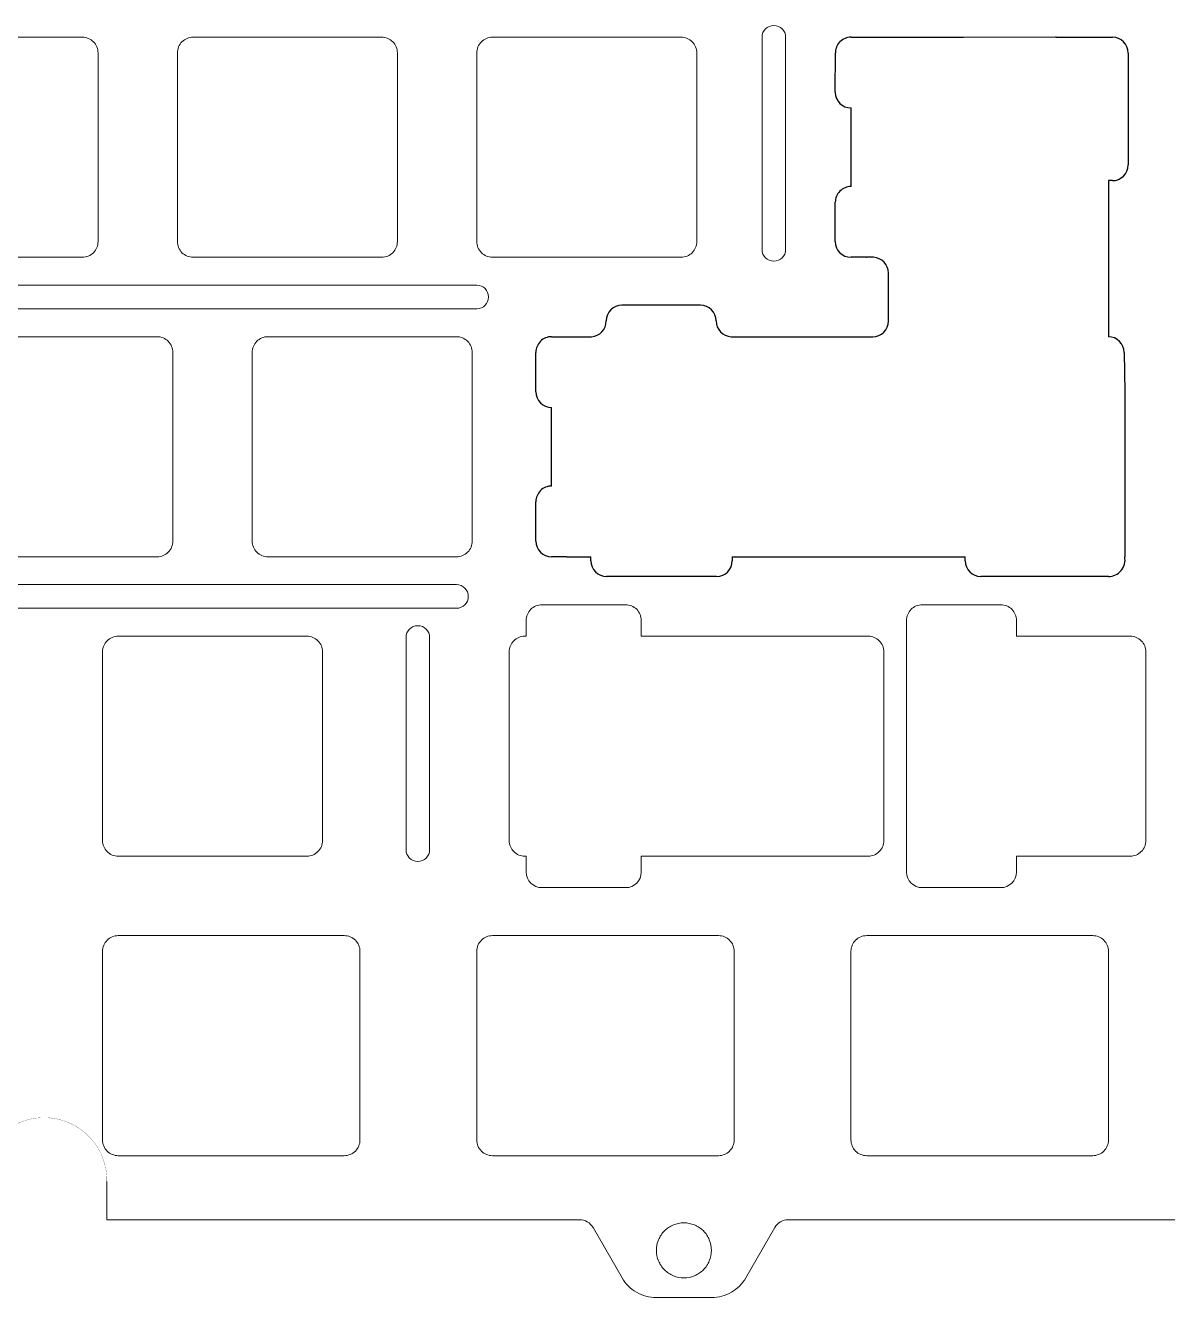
# Model space of a CAD drawing. Header units: millimetres. Extents: x -176 to 176, y -68 to 66.
# Drawn here: x 38.2 to 110.8, y -66.1 to 14.8 of the extents above; entities that cross this region are included whole.
import ezdxf

# ---------------------------------------------------------------- set-up
doc = ezdxf.new("R2010")
doc.units = ezdxf.units.MM
doc.layers.add('KeepOutLayer', color=6, linetype='Continuous')

msp = doc.modelspace()

# ---------------------------------------------------------------- linework, layer by layer
at = {"color": 252, "linetype": 'Continuous', "lineweight": 13}
for p, q in [((29.769, 14.046, -1.5), (41.769, 14.046, -1.5)), ((41.769, 14.046), (29.769, 14.046)), ((41.769, 14.046), (41.769, 14.046, -1.5)), ((60.819, 14.046), (48.819, 14.046)), ((48.819, 14.046, -1.5), (60.819, 14.046, -1.5)), ((48.819, 14.046), (48.819, 14.046, -1.5)), ((60.819, 14.046), (60.819, 14.046, -1.5)), ((67.869, 14.046, -1.5), (79.869, 14.046, -1.5)), ((67.869, 14.046), (67.869, 14.046, -1.5)), ((79.869, 14.046), (67.869, 14.046)), ((79.869, 14.046), (79.869, 14.046, -1.5)), ((103.681, 14.046), (91.681, 14.046)), ((91.681, 14.046, -1.5), (103.681, 14.046, -1.5)), ((91.681, 14.046), (91.681, 14.046, -1.5)), ((103.681, 14.046), (103.681, 14.046, -1.5)), ((42.769, 13.046, -1.5), (42.769, 1.046, -1.5)), ((42.769, 1.046), (42.769, 13.046)), ((42.769, 13.046), (42.769, 13.046, -1.5)), ((47.819, 1.046, -1.5), (47.819, 13.046, -1.5)), ((47.819, 13.046), (47.819, 13.046, -1.5)), ((47.819, 13.046), (47.819, 1.046)), ((61.819, 1.046), (61.819, 13.046)), ((61.819, 13.046), (61.819, 13.046, -1.5)), ((61.819, 13.046, -1.5), (61.819, 1.046, -1.5)), ((66.869, 13.046), (66.869, 1.046)), ((66.869, 13.046), (66.869, 13.046, -1.5)), ((66.869, 1.046, -1.5), (66.869, 13.046, -1.5)), ((80.869, 13.046), (80.869, 13.046, -1.5)), ((80.869, 13.046, -1.5), (80.869, 1.046, -1.5)), ((80.869, 1.046), (80.869, 13.046)), ((42.769, 1.046), (42.769, 1.046, -1.5)), ((47.819, 1.046), (47.819, 1.046, -1.5)), ((61.819, 1.046), (61.819, 1.046, -1.5)), ((66.869, 1.046), (66.869, 1.046, -1.5)), ((80.869, 1.046), (80.869, 1.046, -1.5)), ((41.769, 0.046, -1.5), (29.769, 0.046, -1.5)), ((29.769, 0.046), (41.769, 0.046)), ((41.769, 0.046), (41.769, 0.046, -1.5)), ((60.819, 0.046, -1.5), (48.819, 0.046, -1.5)), ((48.819, 0.046), (48.819, 0.046, -1.5)), ((48.819, 0.046), (60.819, 0.046)), ((60.819, 0.046), (60.819, 0.046, -1.5)), ((67.869, 0.046), (79.869, 0.046)), ((79.869, 0.046, -1.5), (67.869, 0.046, -1.5)), ((67.869, 0.046), (67.869, 0.046, -1.5)), ((79.869, 0.046), (79.869, 0.046, -1.5)), ((91.681, 0.046), (91.681, 0.046, -1.5)), ((75.1, -4.004), (75.1, -4.004, -1.5)), ((82.1, -4.004), (82.1, -4.004, -1.5)), ((34.531, -5.004, -1.5), (46.531, -5.004, -1.5)), ((46.531, -5.004), (34.531, -5.004)), ((46.531, -5.004), (46.531, -5.004, -1.5)), ((53.581, -5.004), (53.581, -5.004, -1.5)), ((53.581, -5.004, -1.5), (65.581, -5.004, -1.5)), ((65.581, -5.004), (53.581, -5.004)), ((65.581, -5.004), (65.581, -5.004, -1.5)), ((83.1, -5.004), (83.1, -5.004, -1.5)), ((47.531, -18.004), (47.531, -6.004)), ((47.531, -6.004), (47.531, -6.004, -1.5)), ((47.531, -6.004, -1.5), (47.531, -18.004, -1.5)), ((52.581, -6.004), (52.581, -6.004, -1.5)), ((52.581, -6.004), (52.581, -18.004)), ((52.581, -18.004, -1.5), (52.581, -6.004, -1.5)), ((66.581, -18.004), (66.581, -6.004)), ((66.581, -6.004), (66.581, -6.004, -1.5)), ((66.581, -6.004, -1.5), (66.581, -18.004, -1.5)), ((47.531, -18.004), (47.531, -18.004, -1.5)), ((52.581, -18.004), (52.581, -18.004, -1.5)), ((66.581, -18.004), (66.581, -18.004, -1.5)), ((46.531, -19.004, -1.5), (34.531, -19.004, -1.5)), ((34.531, -19.004), (46.531, -19.004)), ((46.531, -19.004), (46.531, -19.004, -1.5)), ((53.581, -19.004), (53.581, -19.004, -1.5)), ((53.581, -19.004), (65.581, -19.004)), ((65.581, -19.004, -1.5), (53.581, -19.004, -1.5)), ((65.581, -19.004), (65.581, -19.004, -1.5)), ((71.016, -22.054, -0.383), (71.016, -22.054, -1.883)), ((76.337, -22.054, -1.5), (71.016, -22.054, -1.883)), ((76.337, -22.054), (71.337, -22.054)), ((76.337, -22.054), (76.337, -22.054, -1.5)), ((95.213, -22.054), (95.213, -22.054, -1.5)), ((100.213, -22.054, -1.5), (95.213, -22.054, -1.5)), ((100.213, -22.054), (95.213, -22.054)), ((100.213, -22.054), (100.213, -22.054, -1.5)), ((70.016, -23.054, -0.383), (70.016, -24.054, -0.383)), ((70.016, -23.054, -1.883), (70.016, -24.054, -1.883)), ((70.016, -23.054, -0.383), (70.016, -23.054, -1.883)), ((77.337, -24.054), (77.337, -23.054)), ((77.337, -24.054, -1.5), (77.337, -23.054, -1.5)), ((77.337, -23.054), (77.337, -23.054, -1.5)), ((94.213, -23.054), (94.213, -39.054)), ((94.213, -23.054), (94.213, -23.054, -1.5)), ((94.213, -23.054, -1.5), (94.213, -39.054, -1.5)), ((101.213, -23.054), (101.213, -23.054, -1.5)), ((101.213, -24.054), (101.213, -23.054)), ((101.213, -24.054, -1.5), (101.213, -23.054, -1.5)), ((44.056, -24.054), (44.056, -24.054, -1.5)), ((56.056, -24.054), (44.056, -24.054)), ((44.056, -24.054, -1.5), (56.056, -24.054, -1.5)), ((56.056, -24.054), (56.056, -24.054, -1.5)), ((70.016, -24.054, -1.883), (69.929, -24.054, -1.883)), ((69.929, -24.054, -0.383), (69.929, -24.054, -1.883)), ((70.016, -24.054, -0.383), (69.929, -24.054, -0.383)), ((70.016, -24.054, -0.383), (70.016, -24.054, -1.883)), ((77.337, -24.054), (77.337, -24.054, -1.5)), ((91.775, -24.054, -1.5), (77.337, -24.054, -1.5)), ((91.775, -24.054), (77.337, -24.054)), ((91.775, -24.054), (91.775, -24.054, -1.5)), ((108.45, -24.054, -1.5), (101.213, -24.054, -1.5)), ((108.45, -24.054), (101.213, -24.054)), ((101.213, -24.054), (101.213, -24.054, -1.5)), ((108.45, -24.054), (108.45, -24.054, -1.5)), ((43.056, -37.054, -1.5), (43.056, -25.054, -1.5)), ((43.056, -25.054), (43.056, -25.054, -1.5)), ((43.056, -25.054), (43.056, -37.054)), ((57.056, -37.054), (57.056, -25.054)), ((57.056, -25.054), (57.056, -25.054, -1.5)), ((57.056, -25.054, -1.5), (57.056, -37.054, -1.5)), ((68.929, -25.054, -0.383), (68.929, -37.054, -0.383)), ((68.929, -25.054, -1.883), (68.929, -37.054, -1.883)), ((68.929, -25.054, -0.383), (68.929, -25.054, -1.883)), ((92.775, -37.054), (92.775, -25.054)), ((92.775, -25.054), (92.775, -25.054, -1.5)), ((92.775, -37.054, -1.5), (92.775, -25.054, -1.5)), ((109.448, -25.054), (109.448, -25.054, -1.5)), ((109.448, -37.054), (109.448, -25.054)), ((109.448, -37.054, -1.5), (109.448, -25.054, -1.5)), ((43.056, -37.054), (43.056, -37.054, -1.5)), ((57.056, -37.054), (57.056, -37.054, -1.5)), ((68.929, -37.054, -0.383), (68.929, -37.054, -1.883)), ((92.775, -37.054), (92.775, -37.054, -1.5)), ((109.448, -37.054), (109.448, -37.054, -1.5)), ((56.056, -38.054, -1.5), (44.056, -38.054, -1.5)), ((44.056, -38.054), (44.056, -38.054, -1.5)), ((44.056, -38.054), (56.056, -38.054)), ((56.056, -38.054), (56.056, -38.054, -1.5)), ((69.929, -38.054, -0.383), (70.016, -38.054, -0.383)), ((69.929, -38.054, -0.383), (69.929, -38.054, -1.883)), ((69.929, -38.054, -1.883), (70.016, -38.054, -1.883)), ((70.016, -38.054, -0.383), (70.016, -39.054, -0.383)), ((70.016, -38.054, -1.883), (70.016, -39.054, -1.883)), ((70.016, -38.054, -0.383), (70.016, -38.054, -1.883)), ((77.337, -39.054), (77.337, -38.054)), ((77.337, -38.054), (77.337, -38.054, -1.5)), ((77.337, -39.054, -1.5), (77.337, -38.054, -1.5)), ((77.337, -38.054), (91.775, -38.054)), ((77.337, -38.054, -1.5), (91.775, -38.054, -1.5)), ((91.775, -38.054), (91.775, -38.054, -1.5)), ((101.213, -39.054), (101.213, -38.054)), ((101.213, -38.054, -1.5), (108.448, -38.054, -1.5)), ((101.213, -39.054, -1.5), (101.213, -38.054, -1.5)), ((101.213, -38.054), (101.213, -38.054, -1.5)), ((101.213, -38.054), (108.448, -38.054)), ((108.448, -38.054), (108.448, -38.054, -1.5)), ((70.016, -39.054, -0.383), (70.016, -39.054, -1.883)), ((77.337, -39.054), (77.337, -39.054, -1.5)), ((94.213, -39.054), (94.213, -39.054, -1.5)), ((101.213, -39.054), (101.213, -39.054, -1.5)), ((71.016, -40.054, -0.383), (76.337, -40.054)), ((71.016, -40.054, -0.383), (71.016, -40.054, -1.883)), ((71.337, -40.054, -1.5), (76.337, -40.054, -1.5)), ((76.337, -40.054), (76.337, -40.054, -1.5)), ((95.213, -40.054, -1.5), (100.213, -40.054, -1.5)), ((95.213, -40.054), (95.213, -40.054, -1.5)), ((95.213, -40.054), (100.213, -40.054)), ((100.213, -40.054), (100.213, -40.054, -1.5)), ((44.056, -43.104), (44.056, -43.104, -1.5)), ((58.438, -43.104), (44.056, -43.104)), ((44.056, -43.104, -1.5), (58.438, -43.104, -1.5)), ((58.438, -43.104), (58.438, -43.104, -1.5)), ((67.869, -43.104, -1.5), (82.25, -43.104, -1.5)), ((67.869, -43.104), (67.869, -43.104, -1.5)), ((82.25, -43.104), (67.869, -43.104)), ((82.25, -43.104), (82.25, -43.104, -1.5)), ((91.681, -43.104, -1.5), (106.063, -43.104, -1.5)), ((91.681, -43.104), (91.681, -43.104, -1.5)), ((106.063, -43.104), (91.681, -43.104)), ((106.063, -43.104), (106.063, -43.104, -1.5)), ((43.056, -44.104), (43.056, -56.104)), ((43.056, -56.104, -1.5), (43.056, -44.104, -1.5)), ((43.056, -44.104), (43.056, -44.104, -1.5)), ((59.438, -56.104), (59.438, -44.104)), ((59.438, -44.104, -1.5), (59.438, -56.104, -1.5)), ((59.438, -44.104), (59.438, -44.104, -1.5)), ((66.869, -44.104), (66.869, -44.104, -1.5)), ((66.869, -44.104), (66.869, -56.104)), ((66.869, -56.104, -1.5), (66.869, -44.104, -1.5)), ((83.25, -44.104, -1.5), (83.25, -56.104, -1.5)), ((83.25, -56.104), (83.25, -44.104)), ((83.25, -44.104), (83.25, -44.104, -1.5)), ((90.681, -44.104), (90.681, -56.104)), ((90.681, -56.104, -1.5), (90.681, -44.104, -1.5)), ((90.681, -44.104), (90.681, -44.104, -1.5)), ((107.063, -44.104, -1.5), (107.063, -56.104, -1.5)), ((107.063, -56.104), (107.063, -44.104)), ((107.063, -44.104), (107.063, -44.104, -1.5)), ((43.056, -56.104), (43.056, -56.104, -1.5)), ((59.438, -56.104), (59.438, -56.104, -1.5)), ((66.869, -56.104), (66.869, -56.104, -1.5)), ((83.25, -56.104), (83.25, -56.104, -1.5)), ((90.681, -56.104), (90.681, -56.104, -1.5)), ((107.063, -56.104), (107.063, -56.104, -1.5)), ((44.056, -57.104), (44.056, -57.104, -1.5)), ((58.438, -57.104, -1.5), (44.056, -57.104, -1.5)), ((44.056, -57.104), (58.438, -57.104)), ((58.438, -57.104), (58.438, -57.104, -1.5)), ((67.869, -57.104), (67.869, -57.104, -1.5)), ((82.25, -57.104, -1.5), (67.869, -57.104, -1.5)), ((67.869, -57.104), (82.25, -57.104)), ((82.25, -57.104), (82.25, -57.104, -1.5)), ((106.063, -57.104, -1.5), (91.681, -57.104, -1.5)), ((91.681, -57.104), (91.681, -57.104, -1.5)), ((91.681, -57.104), (106.063, -57.104)), ((106.063, -57.104), (106.063, -57.104, -1.5)), ((73.404, -61.179, -1.5), (73.404, -61.179)), ((153.404, -61.179, -1.5), (86.697, -61.179, -1.5)), ((153.404, -61.179), (86.697, -61.179)), ((86.697, -61.179, -1.5), (86.697, -61.179)), ((74.27, -61.679, -1.5), (74.27, -61.679)), ((76.117, -64.879, -1.5), (74.27, -61.679, -1.5)), ((76.117, -64.879), (74.27, -61.679)), ((85.831, -61.679), (83.983, -64.879)), ((85.831, -61.679, -1.5), (83.983, -64.879, -1.5)), ((85.831, -61.679, -1.5), (85.831, -61.679)), ((78.3, -63.127), (78.3, -63.127, -1.5)), ((81.8, -63.127, -1.5), (81.8, -63.127)), ((76.117, -64.879, -1.5), (76.117, -64.879)), ((83.983, -64.879, -1.5), (83.983, -64.879)), ((81.818, -66.129), (78.282, -66.129)), ((81.818, -66.129, -1.5), (78.282, -66.129, -1.5)), ((78.282, -66.129, -1.5), (78.282, -66.129)), ((81.818, -66.129, -1.5), (81.818, -66.129))]:
    msp.add_line(p, q, dxfattribs=at)
at = {"color": 7, "linetype": 'Continuous', "lineweight": 25}
for p, q in [((90.685, 14.045), (97.838, 14.044)), ((103.729, 14.043), (107.322, 14.042)), ((89.684, 10.545), (89.685, 13.045)), ((108.322, 13.042), (108.321, 5.922)), ((90.683, 4.545), (90.684, 9.545)), ((107.063, 4.922), (107.062, -5.008)), ((107.321, 4.922), (107.063, 4.922)), ((89.683, 1.045), (89.683, 3.545)), ((91.638, 0.045), (90.682, 0.045)), ((92.107, 0.044), (91.684, 0.044)), ((93.062, -4.006), (93.062, -0.956)), ((81.102, -3.006), (76.102, -3.006)), ((71.632, -5.004), (74.162, -5.005)), ((83.052, -5.005), (92.062, -5.006)), ((70.631, -8.504), (70.631, -6.004)), ((108.061, -6.008), (108.103, -8.536)), ((108.103, -8.536), (108.101, -19.008)), ((71.63, -14.504), (71.631, -9.504)), ((70.629, -18.004), (70.63, -15.504)), ((72.574, -19.005), (71.629, -19.004)), ((72.634, -19.006), (74.129, -19.006)), ((74.129, -19.26), (74.129, -19.006)), ((83.129, -19.006), (83.129, -19.261)), ((83.129, -19.006), (97.942, -19.006)), ((97.942, -19.261), (97.942, -19.006)), ((82.129, -20.261), (75.129, -20.26)), ((107.059, -20.263), (98.941, -20.262))]:
    msp.add_line(p, q, dxfattribs=at)
at = {"lineweight": 18}
for points in [[(85.023, 14.046), (85.023, 0.546)], [(86.523, 14.046), (86.523, 0.546)], [(66.869, -1.729), (-141.681, -1.729)], [(66.869, -3.229), (-141.681, -3.229)], [(65.581, -20.779), (-136.919, -20.779)], [(65.581, -22.279), (-136.919, -22.279)], [(62.368, -24.14), (62.368, -37.64)], [(63.868, -24.14), (63.868, -37.64)], [(43.334, -58.742), (43.334, -61.179)], [(43.334, -61.179), (73.404, -61.179)]]:
    msp.add_lwpolyline(points, dxfattribs=at)
for centre, start, end in [((85.773, 14.046), 359.99396, 179.99396), ((85.773, 0.546), 180, 0), ((66.869, -2.479), 270, 90), ((65.581, -21.529), 270, 90), ((63.118, -24.14), 359.99396, 179.99396), ((63.118, -37.64), 180, 0)]:
    msp.add_arc(centre, 0.75, start, end, dxfattribs=at)
at = {"color": 7, "linetype": 'Continuous', "lineweight": 25}
for centre, radius, start, end in [((90.685, 13.045), 1, 89.99018, 179.99018), ((103.684, 13.044), 1, 87.42438, 90), ((107.322, 13.042), 1, 359.99018, 89.99018), ((90.684, 10.545), 1, 179.99018, 269.99018), ((107.321, 5.922), 1, 269.99018, 359.99018), ((90.683, 3.545), 1, 89.99018, 179.99018), ((90.683, 1.045), 1, 179.99018, 269.99018), ((91.684, 1.044), 1, 267.35806, 270), ((92.062, -0.955), 1, 359.99018, 87.45011), ((76.102, -4.006), 1, 90, 180), ((81.102, -4.006), 1, 0, 90), ((74.102, -4.006), 1, 273.4479, 0), ((83.102, -4.006), 1, 180, 267.14384), ((92.062, -4.006), 1, 270.00976, 359.99018), ((71.631, -6.004), 1, 89.99018, 179.99018), ((107.061, -6.008), 1, 359.99018, 89.99018), ((71.631, -8.504), 1, 179.99018, 269.99018), ((71.63, -15.504), 1, 89.99018, 179.99018), ((71.629, -18.004), 1, 179.99018, 269.99018), ((72.634, -18.006), 1, 266.55222, 270), ((75.129, -19.26), 1, 179.99018, 269.99018), ((82.129, -19.261), 1, 269.99018, 359.99018), ((98.942, -19.262), 1, 179.99018, 269.99018), ((107.059, -19.203), 1.06, 270, 10.58313)]:
    msp.add_arc(centre, radius, start, end, dxfattribs=at)
at = {"color": 252, "linetype": 'Continuous', "lineweight": 13}
for centre, start, end in [((71.016, -39.054, -1.883), 180, 270), ((71.016, -39.054, -0.383), 180, 270), ((76.337, -39.054), 270, 0), ((76.337, -39.054, -1.5), 270, 0), ((95.213, -39.054), 180, 270), ((95.213, -39.054, -1.5), 180, 270), ((100.213, -39.054), 270, 0), ((100.213, -39.054, -1.5), 270, 0)]:
    msp.add_arc(centre, 1, start, end, dxfattribs=at)
for points, knots in [([(41.769, 14.046, -1.5), (42.031, 14.046, -1.5), (42.291, 13.938, -1.5), (42.661, 13.568, -1.5), (42.769, 13.307, -1.5), (42.769, 13.046, -1.5)], [0, 0, 0, 0, 0.5, 0.5, 1, 1, 1, 1]), ([(42.769, 13.046), (42.769, 13.307), (42.661, 13.568), (42.291, 13.938), (42.031, 14.046), (41.769, 14.046)], [0, 0, 0, 0, 0.5, 0.5, 1, 1, 1, 1]), ([(47.819, 13.046, -1.5), (47.819, 13.307, -1.5), (47.927, 13.568, -1.5), (48.297, 13.938, -1.5), (48.557, 14.046, -1.5), (48.819, 14.046, -1.5)], [0, 0, 0, 0, 0.5, 0.5, 1, 1, 1, 1]), ([(48.819, 14.046), (48.557, 14.046), (48.297, 13.938), (47.927, 13.568), (47.819, 13.307), (47.819, 13.046)], [0, 0, 0, 0, 0.5, 0.5, 1, 1, 1, 1]), ([(60.819, 14.046, -1.5), (61.081, 14.046, -1.5), (61.341, 13.938, -1.5), (61.711, 13.568, -1.5), (61.819, 13.307, -1.5), (61.819, 13.046, -1.5)], [0, 0, 0, 0, 0.5, 0.5, 1, 1, 1, 1]), ([(61.819, 13.046), (61.819, 13.307), (61.711, 13.568), (61.341, 13.938), (61.081, 14.046), (60.819, 14.046)], [0, 0, 0, 0, 0.5, 0.5, 1, 1, 1, 1]), ([(66.869, 13.046, -1.5), (66.869, 13.307, -1.5), (66.977, 13.568, -1.5), (67.347, 13.938, -1.5), (67.607, 14.046, -1.5), (67.869, 14.046, -1.5)], [0, 0, 0, 0, 0.5, 0.5, 1, 1, 1, 1]), ([(67.869, 14.046), (67.607, 14.046), (67.347, 13.938), (66.977, 13.568), (66.869, 13.307), (66.869, 13.046)], [0, 0, 0, 0, 0.5, 0.5, 1, 1, 1, 1]), ([(80.869, 13.046), (80.869, 13.307), (80.761, 13.568), (80.391, 13.938), (80.131, 14.046), (79.869, 14.046)], [0, 0, 0, 0, 0.5, 0.5, 1, 1, 1, 1]), ([(79.869, 14.046, -1.5), (80.131, 14.046, -1.5), (80.391, 13.938, -1.5), (80.761, 13.568, -1.5), (80.869, 13.307, -1.5), (80.869, 13.046, -1.5)], [0, 0, 0, 0, 0.5, 0.5, 1, 1, 1, 1]), ([(42.769, 1.046, -1.5), (42.769, 0.784, -1.5), (42.661, 0.524, -1.5), (42.291, 0.153, -1.5), (42.031, 0.046, -1.5), (41.769, 0.046, -1.5)], [0, 0, 0, 0, 0.5, 0.5, 1, 1, 1, 1]), ([(41.769, 0.046), (42.031, 0.046), (42.291, 0.153), (42.661, 0.524), (42.769, 0.784), (42.769, 1.046)], [0, 0, 0, 0, 0.5, 0.5, 1, 1, 1, 1]), ([(47.819, 1.046), (47.819, 0.784), (47.927, 0.524), (48.297, 0.153), (48.557, 0.046), (48.819, 0.046)], [0, 0, 0, 0, 0.5, 0.5, 1, 1, 1, 1]), ([(48.819, 0.046, -1.5), (48.557, 0.046, -1.5), (48.297, 0.153, -1.5), (47.927, 0.524, -1.5), (47.819, 0.784, -1.5), (47.819, 1.046, -1.5)], [0, 0, 0, 0, 0.5, 0.5, 1, 1, 1, 1]), ([(61.819, 1.046, -1.5), (61.819, 0.784, -1.5), (61.711, 0.524, -1.5), (61.341, 0.153, -1.5), (61.081, 0.046, -1.5), (60.819, 0.046, -1.5)], [0, 0, 0, 0, 0.5, 0.5, 1, 1, 1, 1]), ([(60.819, 0.046), (61.081, 0.046), (61.341, 0.153), (61.711, 0.524), (61.819, 0.784), (61.819, 1.046)], [0, 0, 0, 0, 0.5, 0.5, 1, 1, 1, 1]), ([(66.869, 1.046), (66.869, 0.784), (66.977, 0.524), (67.347, 0.153), (67.607, 0.046), (67.869, 0.046)], [0, 0, 0, 0, 0.5, 0.5, 1, 1, 1, 1]), ([(67.869, 0.046, -1.5), (67.607, 0.046, -1.5), (67.347, 0.153, -1.5), (66.977, 0.524, -1.5), (66.869, 0.784, -1.5), (66.869, 1.046, -1.5)], [0, 0, 0, 0, 0.5, 0.5, 1, 1, 1, 1]), ([(80.869, 1.046, -1.5), (80.869, 0.784, -1.5), (80.761, 0.524, -1.5), (80.391, 0.153, -1.5), (80.131, 0.046, -1.5), (79.869, 0.046, -1.5)], [0, 0, 0, 0, 0.5, 0.5, 1, 1, 1, 1]), ([(79.869, 0.046), (80.131, 0.046), (80.391, 0.153), (80.761, 0.524), (80.869, 0.784), (80.869, 1.046)], [0, 0, 0, 0, 0.5, 0.5, 1, 1, 1, 1]), ([(47.531, -6.004), (47.531, -5.743), (47.424, -5.482), (47.053, -5.112), (46.793, -5.004), (46.531, -5.004)], [0, 0, 0, 0, 0.5, 0.5, 1, 1, 1, 1]), ([(46.531, -5.004, -1.5), (46.793, -5.004, -1.5), (47.053, -5.112, -1.5), (47.424, -5.482, -1.5), (47.531, -5.743, -1.5), (47.531, -6.004, -1.5)], [0, 0, 0, 0, 0.5, 0.5, 1, 1, 1, 1]), ([(52.581, -6.004, -1.5), (52.581, -5.743, -1.5), (52.689, -5.482, -1.5), (53.059, -5.112, -1.5), (53.32, -5.004, -1.5), (53.581, -5.004, -1.5)], [0, 0, 0, 0, 0.5, 0.5, 1, 1, 1, 1]), ([(53.581, -5.004), (53.32, -5.004), (53.059, -5.112), (52.689, -5.482), (52.581, -5.743), (52.581, -6.004)], [0, 0, 0, 0, 0.5, 0.5, 1, 1, 1, 1]), ([(66.581, -6.004), (66.581, -5.743), (66.474, -5.482), (66.103, -5.112), (65.843, -5.004), (65.581, -5.004)], [0, 0, 0, 0, 0.5, 0.5, 1, 1, 1, 1]), ([(65.581, -5.004, -1.5), (65.843, -5.004, -1.5), (66.103, -5.112, -1.5), (66.474, -5.482, -1.5), (66.581, -5.743, -1.5), (66.581, -6.004, -1.5)], [0, 0, 0, 0, 0.5, 0.5, 1, 1, 1, 1]), ([(46.531, -19.004), (46.793, -19.004), (47.053, -18.897), (47.424, -18.526), (47.531, -18.266), (47.531, -18.004)], [0, 0, 0, 0, 0.5, 0.5, 1, 1, 1, 1]), ([(47.531, -18.004, -1.5), (47.531, -18.266, -1.5), (47.424, -18.526, -1.5), (47.053, -18.897, -1.5), (46.793, -19.004, -1.5), (46.531, -19.004, -1.5)], [0, 0, 0, 0, 0.5, 0.5, 1, 1, 1, 1]), ([(52.581, -18.004), (52.581, -18.266), (52.689, -18.526), (53.059, -18.897), (53.32, -19.004), (53.581, -19.004)], [0, 0, 0, 0, 0.5, 0.5, 1, 1, 1, 1]), ([(53.581, -19.004, -1.5), (53.32, -19.004, -1.5), (53.059, -18.897, -1.5), (52.689, -18.526, -1.5), (52.581, -18.266, -1.5), (52.581, -18.004, -1.5)], [0, 0, 0, 0, 0.5, 0.5, 1, 1, 1, 1]), ([(66.581, -18.004, -1.5), (66.581, -18.266, -1.5), (66.474, -18.526, -1.5), (66.103, -18.897, -1.5), (65.843, -19.004, -1.5), (65.581, -19.004, -1.5)], [0, 0, 0, 0, 0.5, 0.5, 1, 1, 1, 1]), ([(65.581, -19.004), (65.843, -19.004), (66.103, -18.897), (66.474, -18.526), (66.581, -18.266), (66.581, -18.004)], [0, 0, 0, 0, 0.5, 0.5, 1, 1, 1, 1]), ([(71.016, -22.054, -1.883), (70.754, -22.054, -1.883), (70.494, -22.162, -1.883), (70.124, -22.532, -1.883), (70.016, -22.793, -1.883), (70.016, -23.054, -1.883)], [0, 0, 0, 0, 0.5, 0.5, 1, 1, 1, 1]), ([(71.016, -22.054, -0.383), (70.754, -22.054, -0.383), (70.494, -22.162, -0.383), (70.124, -22.532, -0.383), (70.016, -22.793, -0.383), (70.016, -23.054, -0.383)], [0, 0, 0, 0, 0.5, 0.5, 1, 1, 1, 1]), ([(77.337, -23.054), (77.337, -22.793), (77.229, -22.532), (76.859, -22.162), (76.599, -22.054), (76.337, -22.054)], [0, 0, 0, 0, 0.5, 0.5, 1, 1, 1, 1]), ([(77.337, -23.054, -1.5), (77.337, -22.793, -1.5), (77.229, -22.532, -1.5), (76.859, -22.162, -1.5), (76.599, -22.054, -1.5), (76.337, -22.054, -1.5)], [0, 0, 0, 0, 0.5, 0.5, 1, 1, 1, 1]), ([(95.213, -22.054), (94.951, -22.054), (94.691, -22.162), (94.321, -22.532), (94.213, -22.793), (94.213, -23.054)], [0, 0, 0, 0, 0.5, 0.5, 1, 1, 1, 1]), ([(95.213, -22.054, -1.5), (94.951, -22.054, -1.5), (94.691, -22.162, -1.5), (94.321, -22.532, -1.5), (94.213, -22.793, -1.5), (94.213, -23.054, -1.5)], [0, 0, 0, 0, 0.5, 0.5, 1, 1, 1, 1]), ([(101.213, -23.054), (101.213, -22.793), (101.105, -22.532), (100.735, -22.162), (100.475, -22.054), (100.213, -22.054)], [0, 0, 0, 0, 0.5, 0.5, 1, 1, 1, 1]), ([(101.213, -23.054, -1.5), (101.213, -22.793, -1.5), (101.105, -22.532, -1.5), (100.735, -22.162, -1.5), (100.475, -22.054, -1.5), (100.213, -22.054, -1.5)], [0, 0, 0, 0, 0.5, 0.5, 1, 1, 1, 1]), ([(44.056, -24.054), (43.795, -24.054), (43.534, -24.162), (43.164, -24.532), (43.056, -24.793), (43.056, -25.054)], [0, 0, 0, 0, 0.5, 0.5, 1, 1, 1, 1]), ([(43.056, -25.054, -1.5), (43.056, -24.793, -1.5), (43.164, -24.532, -1.5), (43.534, -24.162, -1.5), (43.795, -24.054, -1.5), (44.056, -24.054, -1.5)], [0, 0, 0, 0, 0.5, 0.5, 1, 1, 1, 1]), ([(56.056, -24.054, -1.5), (56.318, -24.054, -1.5), (56.578, -24.162, -1.5), (56.949, -24.532, -1.5), (57.056, -24.793, -1.5), (57.056, -25.054, -1.5)], [0, 0, 0, 0, 0.5, 0.5, 1, 1, 1, 1]), ([(57.056, -25.054), (57.056, -24.793), (56.949, -24.532), (56.578, -24.162), (56.318, -24.054), (56.056, -24.054)], [0, 0, 0, 0, 0.5, 0.5, 1, 1, 1, 1]), ([(69.929, -24.054, -1.883), (69.667, -24.054, -1.883), (69.407, -24.162, -1.883), (69.037, -24.532, -1.883), (68.929, -24.793, -1.883), (68.929, -25.054, -1.883)], [0, 0, 0, 0, 0.5, 0.5, 1, 1, 1, 1]), ([(69.929, -24.054, -0.383), (69.667, -24.054, -0.383), (69.407, -24.162, -0.383), (69.037, -24.532, -0.383), (68.929, -24.793, -0.383), (68.929, -25.054, -0.383)], [0, 0, 0, 0, 0.5, 0.5, 1, 1, 1, 1]), ([(92.775, -25.054, -1.5), (92.775, -24.793, -1.5), (92.667, -24.532, -1.5), (92.297, -24.162, -1.5), (92.037, -24.054, -1.5), (91.775, -24.054, -1.5)], [0, 0, 0, 0, 0.5, 0.5, 1, 1, 1, 1]), ([(92.775, -25.054), (92.775, -24.793), (92.667, -24.532), (92.297, -24.162), (92.037, -24.054), (91.775, -24.054)], [0, 0, 0, 0, 0.5, 0.5, 1, 1, 1, 1]), ([(109.448, -25.054), (109.448, -24.793), (109.34, -24.533), (108.971, -24.163), (108.711, -24.055), (108.45, -24.054)], [0, 0, 0, 0, 0.5, 0.5, 1, 1, 1, 1]), ([(109.448, -25.054, -1.5), (109.448, -24.793, -1.5), (109.34, -24.533, -1.5), (108.971, -24.163, -1.5), (108.711, -24.055, -1.5), (108.45, -24.054, -1.5)], [0, 0, 0, 0, 0.5, 0.5, 1, 1, 1, 1]), ([(44.056, -38.054, -1.5), (43.795, -38.054, -1.5), (43.534, -37.947, -1.5), (43.164, -37.576, -1.5), (43.056, -37.316, -1.5), (43.056, -37.054, -1.5)], [0, 0, 0, 0, 0.5, 0.5, 1, 1, 1, 1]), ([(43.056, -37.054), (43.056, -37.316), (43.164, -37.576), (43.534, -37.947), (43.795, -38.054), (44.056, -38.054)], [0, 0, 0, 0, 0.5, 0.5, 1, 1, 1, 1]), ([(57.056, -37.054, -1.5), (57.056, -37.316, -1.5), (56.949, -37.576, -1.5), (56.578, -37.947, -1.5), (56.318, -38.054, -1.5), (56.056, -38.054, -1.5)], [0, 0, 0, 0, 0.5, 0.5, 1, 1, 1, 1]), ([(56.056, -38.054), (56.318, -38.054), (56.578, -37.947), (56.949, -37.576), (57.056, -37.316), (57.056, -37.054)], [0, 0, 0, 0, 0.5, 0.5, 1, 1, 1, 1]), ([(68.929, -37.054, -0.383), (68.929, -37.316, -0.383), (69.037, -37.576, -0.383), (69.407, -37.947, -0.383), (69.667, -38.054, -0.383), (69.929, -38.054, -0.383)], [0, 0, 0, 0, 0.5, 0.5, 1, 1, 1, 1]), ([(68.929, -37.054, -1.883), (68.929, -37.316, -1.883), (69.037, -37.576, -1.883), (69.407, -37.947, -1.883), (69.667, -38.054, -1.883), (69.929, -38.054, -1.883)], [0, 0, 0, 0, 0.5, 0.5, 1, 1, 1, 1]), ([(91.775, -38.054), (92.037, -38.054), (92.297, -37.947), (92.667, -37.576), (92.775, -37.316), (92.775, -37.054)], [0, 0, 0, 0, 0.5, 0.5, 1, 1, 1, 1]), ([(91.775, -38.054, -1.5), (92.037, -38.054, -1.5), (92.297, -37.947, -1.5), (92.667, -37.576, -1.5), (92.775, -37.316, -1.5), (92.775, -37.054, -1.5)], [0, 0, 0, 0, 0.5, 0.5, 1, 1, 1, 1]), ([(108.448, -38.054, -1.5), (108.71, -38.054, -1.5), (108.97, -37.947, -1.5), (109.34, -37.576, -1.5), (109.448, -37.316, -1.5), (109.448, -37.054, -1.5)], [0, 0, 0, 0, 0.5, 0.5, 1, 1, 1, 1]), ([(108.448, -38.054), (108.71, -38.054), (108.97, -37.947), (109.34, -37.576), (109.448, -37.316), (109.448, -37.054)], [0, 0, 0, 0, 0.5, 0.5, 1, 1, 1, 1]), ([(43.056, -44.104, -1.5), (43.056, -43.842, -1.5), (43.164, -43.582, -1.5), (43.534, -43.212, -1.5), (43.795, -43.104, -1.5), (44.056, -43.104, -1.5)], [0, 0, 0, 0, 0.5, 0.5, 1, 1, 1, 1]), ([(44.056, -43.104), (43.795, -43.104), (43.534, -43.212), (43.164, -43.582), (43.056, -43.842), (43.056, -44.104)], [0, 0, 0, 0, 0.5, 0.5, 1, 1, 1, 1]), ([(58.438, -43.104, -1.5), (58.699, -43.104, -1.5), (58.96, -43.212, -1.5), (59.33, -43.582, -1.5), (59.438, -43.842, -1.5), (59.438, -44.104, -1.5)], [0, 0, 0, 0, 0.5, 0.5, 1, 1, 1, 1]), ([(59.438, -44.104), (59.438, -43.842), (59.33, -43.582), (58.96, -43.212), (58.699, -43.104), (58.438, -43.104)], [0, 0, 0, 0, 0.5, 0.5, 1, 1, 1, 1]), ([(66.869, -44.104, -1.5), (66.869, -43.842, -1.5), (66.977, -43.582, -1.5), (67.347, -43.212, -1.5), (67.607, -43.104, -1.5), (67.869, -43.104, -1.5)], [0, 0, 0, 0, 0.5, 0.5, 1, 1, 1, 1]), ([(67.869, -43.104), (67.607, -43.104), (67.347, -43.212), (66.977, -43.582), (66.869, -43.842), (66.869, -44.104)], [0, 0, 0, 0, 0.5, 0.5, 1, 1, 1, 1]), ([(82.25, -43.104, -1.5), (82.512, -43.104, -1.5), (82.772, -43.212, -1.5), (83.142, -43.582, -1.5), (83.25, -43.842, -1.5), (83.25, -44.104, -1.5)], [0, 0, 0, 0, 0.5, 0.5, 1, 1, 1, 1]), ([(83.25, -44.104), (83.25, -43.842), (83.142, -43.582), (82.772, -43.212), (82.512, -43.104), (82.25, -43.104)], [0, 0, 0, 0, 0.5, 0.5, 1, 1, 1, 1]), ([(91.681, -43.104), (91.42, -43.104), (91.159, -43.212), (90.789, -43.582), (90.681, -43.842), (90.681, -44.104)], [0, 0, 0, 0, 0.5, 0.5, 1, 1, 1, 1]), ([(90.681, -44.104, -1.5), (90.681, -43.842, -1.5), (90.789, -43.582, -1.5), (91.159, -43.212, -1.5), (91.42, -43.104, -1.5), (91.681, -43.104, -1.5)], [0, 0, 0, 0, 0.5, 0.5, 1, 1, 1, 1]), ([(107.063, -44.104), (107.063, -43.842), (106.955, -43.582), (106.585, -43.212), (106.324, -43.104), (106.063, -43.104)], [0, 0, 0, 0, 0.5, 0.5, 1, 1, 1, 1]), ([(106.063, -43.104, -1.5), (106.324, -43.104, -1.5), (106.585, -43.212, -1.5), (106.955, -43.582, -1.5), (107.063, -43.842, -1.5), (107.063, -44.104, -1.5)], [0, 0, 0, 0, 0.5, 0.5, 1, 1, 1, 1]), ([(43.056, -56.104), (43.056, -56.366), (43.164, -56.626), (43.534, -56.997), (43.795, -57.104), (44.056, -57.104)], [0, 0, 0, 0, 0.5, 0.5, 1, 1, 1, 1]), ([(44.056, -57.104, -1.5), (43.795, -57.104, -1.5), (43.534, -56.997, -1.5), (43.164, -56.626, -1.5), (43.056, -56.366, -1.5), (43.056, -56.104, -1.5)], [0, 0, 0, 0, 0.5, 0.5, 1, 1, 1, 1]), ([(58.438, -57.104), (58.699, -57.104), (58.96, -56.997), (59.33, -56.626), (59.438, -56.366), (59.438, -56.104)], [0, 0, 0, 0, 0.5, 0.5, 1, 1, 1, 1]), ([(59.438, -56.104, -1.5), (59.438, -56.366, -1.5), (59.33, -56.626, -1.5), (58.96, -56.997, -1.5), (58.699, -57.104, -1.5), (58.438, -57.104, -1.5)], [0, 0, 0, 0, 0.5, 0.5, 1, 1, 1, 1]), ([(66.869, -56.104), (66.869, -56.366), (66.977, -56.626), (67.347, -56.997), (67.607, -57.104), (67.869, -57.104)], [0, 0, 0, 0, 0.5, 0.5, 1, 1, 1, 1]), ([(67.869, -57.104, -1.5), (67.607, -57.104, -1.5), (67.347, -56.997, -1.5), (66.977, -56.626, -1.5), (66.869, -56.366, -1.5), (66.869, -56.104, -1.5)], [0, 0, 0, 0, 0.5, 0.5, 1, 1, 1, 1]), ([(83.25, -56.104, -1.5), (83.25, -56.366, -1.5), (83.142, -56.626, -1.5), (82.772, -56.997, -1.5), (82.512, -57.104, -1.5), (82.25, -57.104, -1.5)], [0, 0, 0, 0, 0.5, 0.5, 1, 1, 1, 1]), ([(82.25, -57.104), (82.512, -57.104), (82.772, -56.997), (83.142, -56.626), (83.25, -56.366), (83.25, -56.104)], [0, 0, 0, 0, 0.5, 0.5, 1, 1, 1, 1]), ([(91.681, -57.104, -1.5), (91.42, -57.104, -1.5), (91.159, -56.997, -1.5), (90.789, -56.626, -1.5), (90.681, -56.366, -1.5), (90.681, -56.104, -1.5)], [0, 0, 0, 0, 0.5, 0.5, 1, 1, 1, 1]), ([(90.681, -56.104), (90.681, -56.366), (90.789, -56.626), (91.159, -56.997), (91.42, -57.104), (91.681, -57.104)], [0, 0, 0, 0, 0.5, 0.5, 1, 1, 1, 1]), ([(106.063, -57.104), (106.324, -57.104), (106.585, -56.997), (106.955, -56.626), (107.063, -56.366), (107.063, -56.104)], [0, 0, 0, 0, 0.5, 0.5, 1, 1, 1, 1]), ([(107.063, -56.104, -1.5), (107.063, -56.366, -1.5), (106.955, -56.626, -1.5), (106.585, -56.997, -1.5), (106.324, -57.104, -1.5), (106.063, -57.104, -1.5)], [0, 0, 0, 0, 0.5, 0.5, 1, 1, 1, 1]), ([(74.27, -61.679, -1.5), (74.182, -61.528, -1.5), (74.055, -61.401, -1.5), (73.753, -61.226, -1.5), (73.578, -61.179, -1.5), (73.404, -61.179, -1.5)], [0, 0, 0, 0, 0.5, 0.5, 1, 1, 1, 1]), ([(74.27, -61.679), (74.182, -61.528), (74.055, -61.401), (73.753, -61.226), (73.578, -61.179), (73.404, -61.179)], [0, 0, 0, 0, 0.5, 0.5, 1, 1, 1, 1]), ([(78.3, -63.127, -1.5), (78.3, -62.898, -1.5), (78.346, -62.669, -1.5), (78.521, -62.246, -1.5), (78.651, -62.051, -1.5), (78.975, -61.727, -1.5), (79.169, -61.598, -1.5), (79.592, -61.422, -1.5), (79.821, -61.377, -1.5), (80.279, -61.377, -1.5), (80.508, -61.422, -1.5), (80.932, -61.598, -1.5), (81.126, -61.727, -1.5), (81.45, -62.051, -1.5), (81.579, -62.246, -1.5), (81.755, -62.669, -1.5), (81.8, -62.898, -1.5), (81.8, -63.127, -1.5)], [0, 0, 0, 0, 0.125, 0.125, 0.25, 0.25, 0.375, 0.375, 0.5, 0.5, 0.625, 0.625, 0.75, 0.75, 0.875, 0.875, 1, 1, 1, 1]), ([(81.8, -63.127), (81.8, -62.898), (81.755, -62.669), (81.579, -62.246), (81.45, -62.051), (81.126, -61.727), (80.932, -61.598), (80.508, -61.422), (80.279, -61.377), (79.821, -61.377), (79.592, -61.422), (79.169, -61.598), (78.975, -61.727), (78.651, -62.051), (78.521, -62.246), (78.346, -62.669), (78.3, -62.898), (78.3, -63.127)], [0, 0, 0, 0, 0.125, 0.125, 0.25, 0.25, 0.375, 0.375, 0.5, 0.5, 0.625, 0.625, 0.75, 0.75, 0.875, 0.875, 1, 1, 1, 1]), ([(86.697, -61.179), (86.522, -61.179), (86.348, -61.226), (86.046, -61.401), (85.918, -61.528), (85.831, -61.679)], [0, 0, 0, 0, 0.5, 0.5, 1, 1, 1, 1]), ([(86.697, -61.179, -1.5), (86.522, -61.179, -1.5), (86.348, -61.226, -1.5), (86.046, -61.401, -1.5), (85.918, -61.528, -1.5), (85.831, -61.679, -1.5)], [0, 0, 0, 0, 0.5, 0.5, 1, 1, 1, 1]), ([(78.3, -63.127), (78.3, -63.356), (78.346, -63.585), (78.521, -64.008), (78.651, -64.202), (78.975, -64.526), (79.169, -64.656), (79.592, -64.831), (79.821, -64.877), (80.279, -64.877), (80.508, -64.831), (80.932, -64.656), (81.126, -64.526), (81.45, -64.202), (81.579, -64.008), (81.755, -63.585), (81.8, -63.356), (81.8, -63.127)], [0, 0, 0, 0, 0.125, 0.125, 0.25, 0.25, 0.375, 0.375, 0.5, 0.5, 0.625, 0.625, 0.75, 0.75, 0.875, 0.875, 1, 1, 1, 1]), ([(81.8, -63.127, -1.5), (81.8, -63.356, -1.5), (81.755, -63.585, -1.5), (81.579, -64.008, -1.5), (81.45, -64.202, -1.5), (81.126, -64.526, -1.5), (80.932, -64.656, -1.5), (80.508, -64.831, -1.5), (80.279, -64.877, -1.5), (79.821, -64.877, -1.5), (79.592, -64.831, -1.5), (79.169, -64.656, -1.5), (78.975, -64.526, -1.5), (78.651, -64.202, -1.5), (78.521, -64.008, -1.5), (78.346, -63.585, -1.5), (78.3, -63.356, -1.5), (78.3, -63.127, -1.5)], [0, 0, 0, 0, 0.125, 0.125, 0.25, 0.25, 0.375, 0.375, 0.5, 0.5, 0.625, 0.625, 0.75, 0.75, 0.875, 0.875, 1, 1, 1, 1]), ([(78.282, -66.129), (77.846, -66.129), (77.41, -66.013), (76.654, -65.576), (76.335, -65.257), (76.117, -64.879)], [0, 0, 0, 0, 0.5, 0.5, 1, 1, 1, 1]), ([(78.282, -66.129, -1.5), (77.846, -66.129, -1.5), (77.41, -66.013, -1.5), (76.654, -65.576, -1.5), (76.335, -65.257, -1.5), (76.117, -64.879, -1.5)], [0, 0, 0, 0, 0.5, 0.5, 1, 1, 1, 1]), ([(83.983, -64.879), (83.765, -65.257), (83.446, -65.576), (82.69, -66.013), (82.255, -66.129), (81.818, -66.129)], [0, 0, 0, 0, 0.5, 0.5, 1, 1, 1, 1]), ([(83.983, -64.879, -1.5), (83.765, -65.257, -1.5), (83.446, -65.576, -1.5), (82.69, -66.013, -1.5), (82.255, -66.129, -1.5), (81.818, -66.129, -1.5)], [0, 0, 0, 0, 0.5, 0.5, 1, 1, 1, 1])]:
    msp.add_open_spline(points, degree=3, knots=knots, dxfattribs=at)
at = {"layer": 'KeepOutLayer', "const_width": 0.0127}
msp.add_lwpolyline([(35.335, -58.638, -1.00274), (43.334, -58.742)], format="xyb", dxfattribs=at)

doc.saveas('drawing.dxf')
